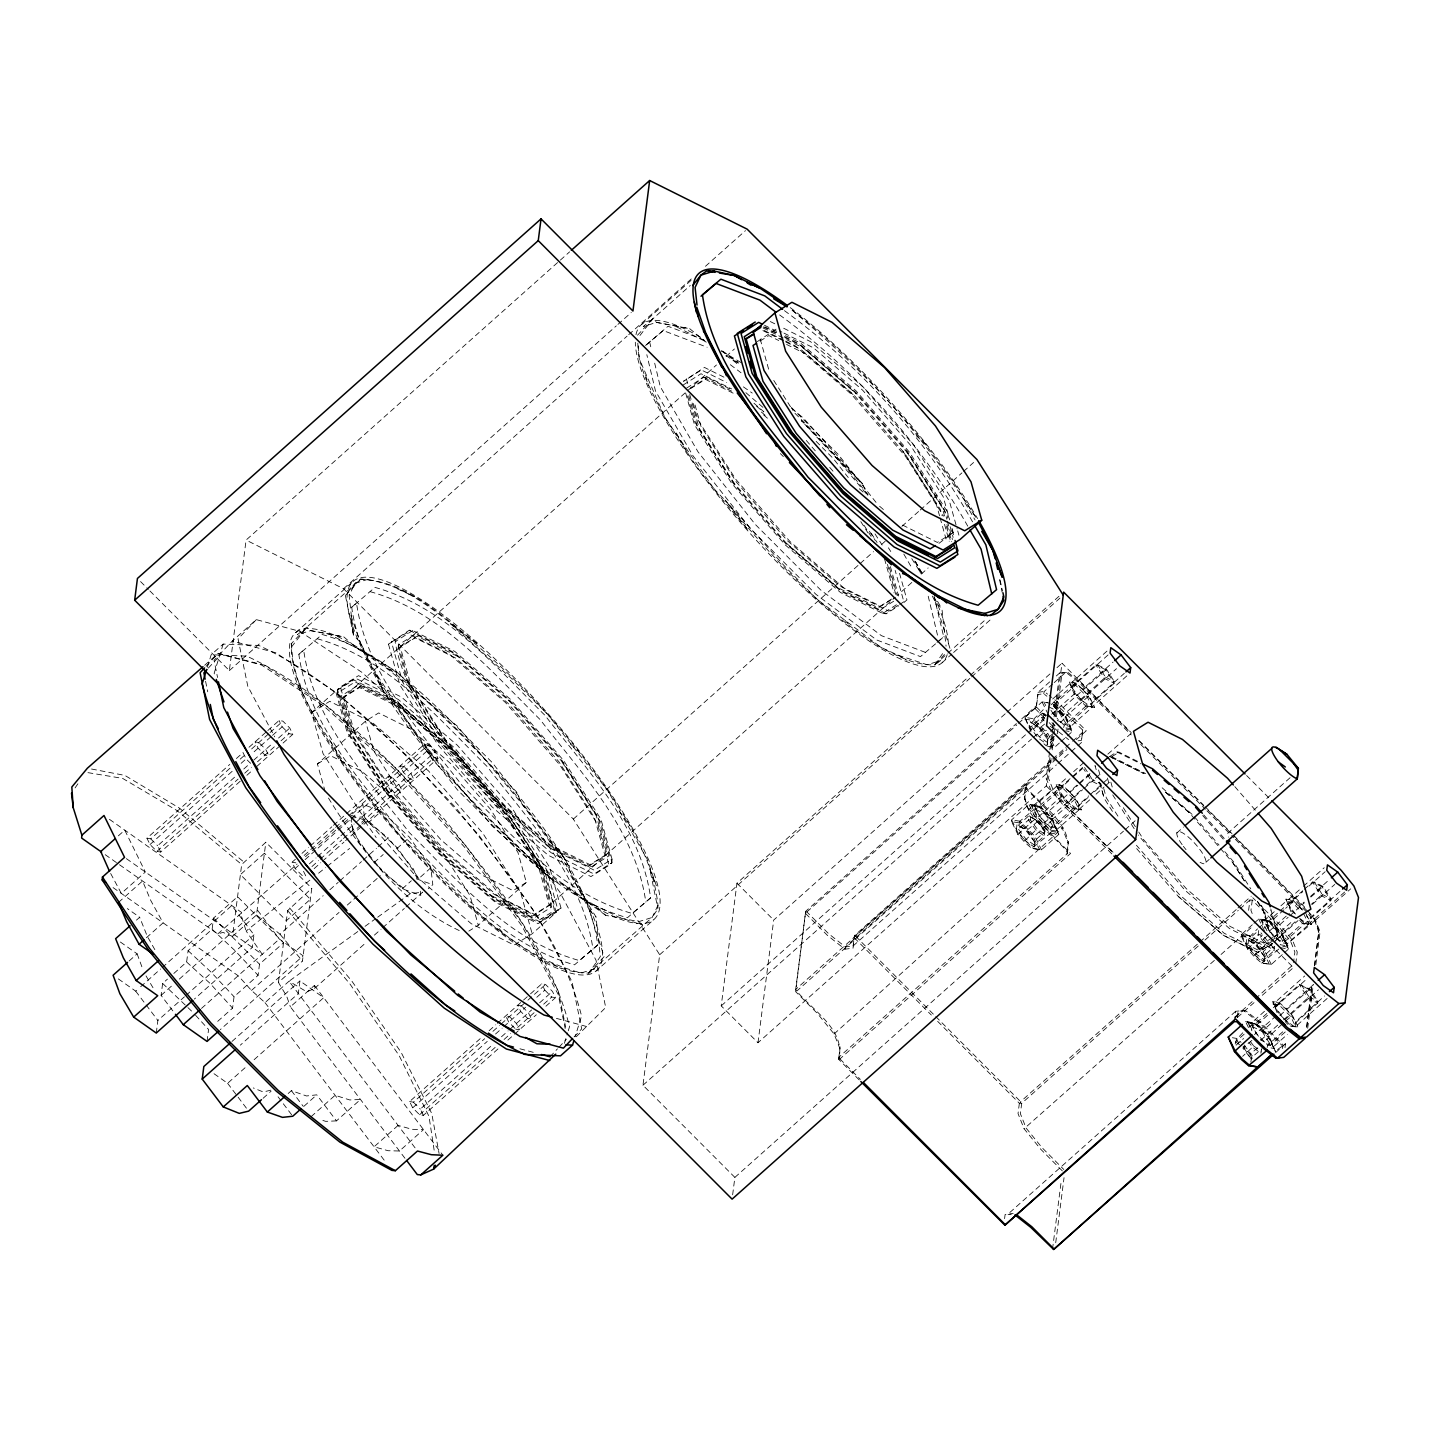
<?xml version="1.0" encoding="UTF-8"?>
<svg xmlns="http://www.w3.org/2000/svg" width="1430" height="1430" viewBox="0 0 1430 1430"><rect width="100%" height="100%" fill="white"/><g stroke="black" fill="none" stroke-linecap="round" stroke-linejoin="round"><path stroke-width="0.75" stroke-dasharray="5 3.75" d="M1034.784 842.163L1027.115 830.473L1017.034 824.359L1016.408 829.221L1024.97 840.536L1034.158 847.007L1034.784 842.163L1026.222 830.83L1017.034 824.359M1044.901 830.115L1044.329 835.996L1034.248 844.987L1034.802 840.643L1044.883 831.652L1038.109 821.142L1028.974 815.69L1018.875 824.681L1018.321 829.025L1026.007 839.178L1034.248 844.987L1034.158 847.007M1039.646 739.078L1047.296 744.476L1047.94 738.095L1040.254 727.942L1030.172 721.828L1029.546 726.672L1038.109 738.005L1046.349 730.23M1264.549 956.813L1256.881 945.123L1246.799 939.01L1246.174 943.854L1254.754 955.186L1263.941 961.657L1264.549 956.813L1255.987 945.48L1246.799 939.01M291.577 643.428C291.988 679.053 310.632 712.533 330.401 741.205C351.423 776.133 377.002 806.878 402.331 838.481C456.027 889.353 506.488 953.596 581.224 972.972L594.523 968.843L588.803 973.061C556.717 973.24 530.012 952.058 504.683 934.952C467.467 906.245 433.808 873.319 402.331 838.481C363.917 794.043 327.577 746.978 302.534 693.568C296.207 677.462 290.487 660.982 291.577 643.428L306.86 627.091L360.664 579.15C407.443 581.098 443.336 617.546 478.246 644.626C442.299 618.386 407.514 582.099 360.664 579.15L354.962 583.369L345.399 595.488L353.478 635.242L360.181 642.195L376.769 674.549L432.933 760.295L494.208 823.501L552.856 880.54L562.33 883.597L592.789 904.243L605.712 915.343L638.888 921.599L652.169 917.47L657.889 908.783L657.979 905.226C653.474 862.272 631.256 825.092 607.41 790.164C563.599 727.244 511.011 670.777 450.432 623.73L511.118 678.178L547.154 713.731L607.41 790.164L646.95 858.644L656.281 885.456L649.81 869.011L657.889 908.783M337.462 693.05L337.534 689.51L340.429 686.936L358.537 675.639L401.365 697.018L457.403 745.298L511.654 807.575L549.585 867.17L561.007 908.086L540.218 921.975L536.75 921.653L494.619 900.739L439.332 853.12L385.832 791.666L348.545 732.964L337.462 693.05L355.069 681.931L397.2 702.845L452.488 750.446M398.237 648.469L398.327 644.912L415.469 634.116L456.331 654.44L509.956 700.611L561.847 760.206L598.026 817.156L608.805 855.927L591.68 866.723L588.213 866.401L548.048 846.435L495.37 801.068L444.39 742.51L408.837 686.579L398.237 648.469L415.075 637.869L455.241 657.836L507.918 703.202L558.898 761.743L594.451 817.692L605.051 855.801L588.213 866.401M551.158 907.299L551.229 903.742L540.647 865.633L505.094 809.684L454.114 751.143L401.437 705.776L361.272 685.81L357.804 685.488L340.68 696.285L351.458 735.056L387.637 792.005L439.528 851.601L493.136 897.772L534.016 918.096L551.158 907.299L540.379 868.528L504.182 811.579L452.291 751.983L398.684 705.794L357.804 685.488M612.022 859.144L611.933 862.701L609.055 865.275L590.948 876.572L548.119 855.194L492.081 806.913L437.83 744.637L399.9 685.042L388.477 644.126L409.284 630.237L412.734 630.558L454.865 651.472L510.152 699.091L563.652 760.546L600.94 819.247L612.022 859.144L594.397 870.28L552.284 849.366L496.997 801.747M859.233 1079.936L838.802 1059.451C845.934 1029.993 812.758 1010.599 796.76 991.097L795.688 989.417L805.68 911.321L1016.39 723.58M1011.582 821.642L1011.618 819.855L1028.921 804.447L1038.52 805.787L1045.67 811.936L1052.587 819.873L1058.79 834.387L1041.487 849.813L1031.888 848.473L1024.756 842.324L1017.838 834.387L1011.582 821.642L1019.304 822.894L1026.454 829.06L1033.354 836.997L1039.61 849.742M1030.976 731.838L1024.756 717.324L1042.059 701.916L1047.797 702.613M838.802 1059.451L838.856 1057.235L1067.066 853.907L1067.12 851.69C1051.729 832.189 1016.426 813.849 1026.311 783.944L795.688 989.417M1056.198 784.498L1061.274 797.171L1072.786 808.701L1081.473 809.827L1075.843 798.333L1063.187 785.642L1056.198 784.498L1061.846 795.992L1074.502 808.683L1081.473 809.827M1057.449 831.241L1052.373 818.568L1040.879 807.021L1032.174 805.894L1037.822 817.388L1050.478 830.079L1057.449 831.241L1051.819 819.748L1039.163 807.038L1032.174 805.894M1069.336 681.949L1074.413 694.623L1085.906 706.152L1094.611 707.296L1088.981 695.802L1076.307 683.111L1069.336 681.949L1074.967 693.443L1087.64 706.152L1094.611 707.296M1067.066 853.907C1074.305 825.11 1041.648 806.288 1026.114 787.251L1026.311 783.944M1053.088 704.472L1065.708 717.324L1071.964 730.087L1071.928 731.856L1060.917 741.67M1071.338 751.554L1081.33 742.635L1082.707 730.087L1053.159 701.147M1097.722 664.932L1106.498 669.312L1114.274 681.52L1114.22 683.29L1067.138 725.242L1057.396 720.38L1105.497 677.141L1097.722 664.932L1095.845 664.861L1050.389 705.365M1282.263 954.65L1271.27 964.446L1261.653 963.123L1254.521 956.974L1247.604 949.037L1241.347 936.275L1241.401 934.505L1252.394 924.692M1277.062 1012.619L1272.843 1001.679L1279.814 1002.823L1292.47 1015.532L1298.118 1027.026L1289.413 1025.882L1298.118 1027.026M1282.764 1031.817L1267.784 1045.151L1267.123 1047.278L1274.094 1048.422L1269.018 1035.749L1257.524 1024.22L1248.819 1023.076L1252.573 1030.744M1270.769 908.872L1277.812 934.255L1277.759 936.471L1275.113 938.831M1285.963 899.13L1291.058 911.822L1291.612 910.624L1285.963 899.13L1292.952 900.292L1302.802 910.159M1305.608 912.984L1311.256 924.477L1302.551 923.351L1280.923 942.602L1280.243 944.73L1287.232 945.874L1282.138 933.2L1270.644 921.671L1261.957 920.545L1267.588 932.038M1253.967 923.297L1258.686 919.097L1260.563 919.168L1268.285 920.419L1275.435 926.569L1282.352 934.523L1288.609 947.268L1288.555 949.037L1283.836 953.238M1314.653 965.733L1318.907 930.626L1314.599 919.776L1309.326 913.287M1273.361 1007.739L1299.352 984.591L1310.005 989.024L1317.763 1001.232L1317.727 1003.02L1291.755 1026.168M1304.357 889.281L1312.49 882.042L1314.367 882.113L1323.125 886.493L1330.901 898.701L1330.865 900.471L1283.783 942.424L1274.023 937.562L1265.389 923.995L1278.384 912.429M1047.296 744.476L1047.94 738.095L1055.143 731.677M1263.941 961.657L1264.567 955.276L1274.648 946.285L1274.094 950.646L1264.013 959.637L1255.772 953.828L1248.086 943.675L1248.64 939.331L1258.74 930.34L1258.186 934.684L1248.086 943.675L1246.174 943.854M113.077 887.601L238.292 975.832L251.501 990.418L265.015 1002.627L289.039 981.212L306.842 991.866L314.511 988.47L314.421 985.413L290.397 1006.827L405.262 1158.675M840.125 1049.12L834.083 1033.962L817.46 1013.513L795.634 991.634L805.68 911.321M805.626 913.538L827.47 935.417L844.951 949.18L853.049 948.197L854.425 935.631L1050.996 760.51M937.651 1021.342L1019.358 1103.263L1020.573 1103.031L1020.627 1101.654L1198.161 943.478M156.263 1033.032L157.872 1020.466L184.381 996.853M172.833 1010.867L161.09 995.352L162.627 983.429L167.417 979.139M173.834 973.437L186.633 962.015L188.099 950.664L212.123 929.25L213.553 918.096L237.577 896.699L283.533 942.763L259.509 964.178L258.079 975.332L234.055 996.728L232.59 1008.096L216.573 1022.361M149.918 590.948L229.354 670.599L246.085 540.075L569.623 251.841M207.046 1041.415L208.566 1029.493L194.373 1013.942M105.212 854.675L217.718 933.951L222.991 932.396L232.482 936.4L241.688 864.524L265.837 842.252L311.776 888.316L302.463 961.067L278.439 982.464L286.679 996.245L290.397 1006.827M162.216 967.538L231.785 905.53L253.968 934.845L252.359 947.411L194.373 999.069M232.482 936.4L256.506 914.986L265.837 842.252M278.439 982.464L287.644 910.606L311.776 888.316M254.129 1059.684L323.698 997.675L299.925 980.926L298.316 993.492L240.329 1045.151M732.643 1194.801L734.877 1177.39L642.964 1085.245L659.677 954.74L573.341 819.086L343.558 588.731L246.085 540.075M1049.924 757.417L1046.277 785.91L757.989 1042.738L721.221 1005.88L736.951 883.204L968.646 676.765M757.989 1042.738L773.702 920.062L1005.326 713.695M838.856 1057.235L840.179 1046.903M805.698 912.161L806.895 911.929L828.739 933.808L845.398 946.91L853.102 945.963L854.425 935.631M1049.692 681.878L1038.055 692.263L1036.303 705.848L1018.053 722.114M1024.506 799.763L1026.114 787.251L796.76 991.097M1018.464 723.437L1036.392 706.992L1038.001 694.48L1043.775 693.764L1046.903 696.231M1044.883 831.652L1037.215 821.499L1028.974 815.69L1028.402 820.034L1036.089 830.187L1044.329 835.996L1044.4 833.976L1037.125 828.828L1030.315 819.855L1030.815 816.012M1058.021 729.103L1057.467 733.465L1047.368 742.456L1039.127 736.647L1031.459 726.494L1032.013 722.132L1042.095 713.141L1043.954 713.463L1043.453 717.306L1041.541 717.502L1031.459 726.494L1029.546 726.672M1049.549 751.948L1046.188 778.278L1050.782 789.825L1063.455 805.394L1112.361 854.425M1049.835 749.767L1052.373 730.015M1052.641 727.816L1053.767 719.058M1054.053 716.859L1059.666 672.994L1067.799 672.368L1080.293 682.199L1130.773 732.803M1051.05 748.659L1053.284 731.141M1053.57 728.943L1054.125 724.563M1055.251 715.804L1061.99 663.216L1131.237 732.643M1051.068 758.615L1048.53 778.349L1052.855 789.181L1064.724 803.785L1113.63 852.816M1052.194 749.838L1053.874 736.682M1054.16 734.484L1055 727.906M1056.395 716.948L1062.025 673.065L1067.799 672.368M1089.66 799.871L1078.435 809.863L1068.139 802.605L1058.54 789.896L1059.237 784.462L1067.245 777.33M1126.804 675.925L1091.573 707.314L1081.277 700.057L1071.678 687.365L1072.375 681.931L1107.607 650.543M1004.575 1218.646L1005.111 1214.517L1013.209 1213.534M1019.358 1103.263L1018.035 1113.595L1024.077 1128.753L1040.7 1149.202L1062.526 1171.081M1198.286 946.017L1021.699 1103.334L1020.377 1113.666L1026.132 1128.127L1041.969 1147.593L1063.795 1169.472M1067.12 851.69L1068.442 841.358M1082.707 730.087L1081.384 740.418L1077.719 740.865M1078.435 809.863L1079.132 804.429L1088.748 795.867M1091.573 707.314L1092.27 701.88L1124.302 673.351M1052.516 1249.177L1061.131 1181.931M1055.715 1242.742L1064.045 1177.677M1234.358 1021.61L1235.681 1011.278L1245.351 1010.456L1261.171 1022.915L1283.014 1044.794L1282.478 1048.959M1248.604 910.338L1249.927 900.006L1252.269 900.096L1278.706 926.586L1290.575 941.19L1294.883 952.023L1293.56 962.444M1237.236 1017.552L1238.023 1011.35L1245.351 1010.456M1252.269 900.096L1250.946 910.427L1252.519 914.342M1244.154 1034.158L1235.52 1041.862L1234.948 1046.206L1243.6 1038.502M1250.875 1062.168L1251.429 1057.825L1261.528 1048.833L1260.974 1053.177L1252.734 1047.386L1248.89 1042.309M1327.112 998.498L1295.08 1027.044L1284.784 1019.787L1275.185 1007.095L1275.882 1001.661L1304.696 975.975M1295.509 914.074L1288.305 904.547L1289.002 899.113L1301.818 887.708M1284.998 1047.672L1285.498 1043.793L1275.22 1051.264M1295.741 963.749L1297.242 952.094L1292.631 940.547L1279.975 924.978L1252.769 897.7M1295.08 1027.044L1295.777 1021.61L1324.609 995.923M1299.638 918.453L1308.218 924.495L1308.915 919.061L1340.947 890.533M1306.555 1027.115L1311.882 985.449M1314.42 965.715L1318.907 930.626M1306.788 1027.151L1312.114 985.485M1307.699 1028.277L1313.312 984.412M1315.85 964.678L1320.069 931.77L1315.475 920.223L1307.02 909.838M1043.775 693.764L1044.222 691.494L1052.534 684.094M844.951 949.18L845.398 946.91L1066.959 749.517M834.083 1033.962L1062.99 827.63M1028.831 810.596L1024.559 797.529M1314.599 919.776L1318.853 932.843M207.314 667.274L211.175 654.761L223.187 644.072L258.812 645.431C337.283 682.182 397.898 745.852 456.206 808.236C506.595 871.442 561.061 935.935 581.563 1015.944L575.11 1036.786M223.187 644.072L214.16 673.244L215.572 677.337M564.403 1043.328L567.621 1032.907M568.264 1030.815L569.551 1026.651C549.049 946.642 494.583 882.149 444.194 818.943C385.886 756.542 325.271 692.889 246.8 656.12L211.175 654.761M1076.307 683.111L1075.628 685.22L1054.017 704.49L1052.283 704.507L1064.957 717.199L1071.928 731.856L1065.761 730.837M1063.616 727.548L1064.295 725.421L1085.906 706.152L1087.64 706.152M1063.187 785.642L1062.508 787.769L1040.879 807.021L1039.163 807.038M1050.478 830.079L1051.157 827.97L1072.786 808.701L1074.502 808.683M1292.952 900.292L1292.273 902.419L1285.624 908.336M1279.814 1002.823L1274.148 1009.401M1059.344 743.064L1054.625 747.264L1052.748 747.193L1046.492 734.448L1032.442 720.363L1045.562 707.457M1019.304 822.894L1019.858 821.213L1038.52 805.787M1030.798 804.518L1037.054 817.263L1051.104 831.348L1050.567 833.047L1031.888 848.473M1269.393 964.392L1263.137 951.647L1249.069 937.544L1257.488 928.856M1074.967 693.443L1050.943 714.839M1064.957 717.199L1088.981 695.802M1061.846 795.992L1037.822 817.388M1051.819 819.748L1075.843 798.333M1287.232 945.874L1281.584 934.398L1297.117 919.865M1274.094 1048.422L1268.446 1036.929L1283.979 1022.414M657.979 905.226L652.169 917.47L588.803 973.061L600.332 956.598L596.006 916.97L549.764 841.537L521.539 803.356L457.314 726.118L387.137 668.614L356.678 647.969L343.772 636.868L310.596 630.612L297.297 634.741L306.86 627.091L310.596 630.612L343.772 636.868M1060.542 722.472L1065.708 717.324M1017.838 834.387L1037.054 817.263M1052.587 819.873L1033.354 836.997M1247.604 949.037L1262.207 935.47M1282.352 934.523L1274.041 942.459M1248.408 1027.455L1245.548 1021.628L1255.165 1022.968L1262.297 1029.117L1269.214 1037.054L1264.049 1042.202M75.075 787.912L79.848 780.977M637.816 343.182C638.245 370.298 653.26 394.197 665.057 417.721C683.755 445.892 700.235 476.762 725.064 500.053C770.18 555.787 819.712 609.269 881.077 647.415C897.718 656.299 915.325 665.54 934.755 664.861L943.693 652.044M1024.97 840.536L1037.125 828.828M1254.754 955.186L1266.891 943.478L1260.098 934.505L1258.186 934.684L1265.854 944.837L1274.094 950.646L1274.166 948.608L1266.891 943.478M1250.356 1041.523L1253.753 1046.027L1242.634 1056.359M291.506 646.986L306.86 627.091M639.997 335.46L652.795 318.872L690.297 285.464M1084.583 767.463L1092.359 779.672L1083.225 788.198M1314.367 882.113L1322.124 894.322L1311.381 904.296M1255.361 998.801L1293.292 964.535M1301.229 984.644L1309.004 996.853L1280.386 1022.736M637.512 335.228L652.795 318.872L656.531 322.394L689.689 328.668L706.206 342.199M638.263 345.828L639.139 358.555L665.057 417.721L716.216 492.027L748.265 530.28L725.064 500.053L784.301 565.833L817.191 599.385L881.077 647.415L897.843 655.083L927.176 664.771L940.457 660.642L934.755 664.861L944.461 654.457M206.099 666.308L218.093 653.492L264.657 665.218L326.201 705.741L396.897 769.161L465.876 845.774L522.629 923.852L558.415 991.419L565.69 1027.223M208.315 668.096L221.668 653.814M345.399 595.488L360.664 579.15M588.803 973.061L604.086 956.724L589.303 910.016L572.715 877.663L565.279 858.947L521.539 803.356L516.552 791.916L455.276 728.71L396.611 671.671L356.678 647.969L330.759 635.081M550.05 1056.788L557.45 1048.851M558.933 1047.261L566.351 1039.324M576.236 1036.732L605.712 1007.489L595.988 960.156L559.756 891.998L502.52 813.33L433.04 736.182L361.844 672.297L299.782 631.345L256.328 619.637L232.304 641.033L214.035 660.303L217.575 677.516M256.328 619.637L238.059 638.906L247.801 686.239L274.703 736.861M574.074 1036.911L581.688 1028.885L571.964 981.552L535.732 913.395L478.496 834.727L409.016 757.596L337.82 693.693L275.758 652.759L232.304 641.033M229.354 670.599L616.276 325.879M617.939 324.395L631.291 312.509M343.558 588.731L627.073 336.139M628.735 334.656L692.12 278.189M705.455 266.302L745.477 230.641M295.688 632.614L353.353 581.241M641.623 324.413L691.048 280.387M298.852 654.35L303.661 650.078C313.742 722.007 366.688 777.33 409.302 832.564C459.531 882.185 508.723 940.904 579.347 960.549L597.776 944.944C587.694 873.015 534.749 817.692 492.135 762.458C441.906 712.837 392.714 654.1 322.09 634.473L298.852 654.35C308.934 726.279 361.879 781.602 404.493 836.854C454.74 886.457 503.914 945.194 574.538 964.821L597.776 944.944M351.709 607.267L356.517 602.995C366.598 674.924 419.544 730.247 462.158 785.481C512.387 835.102 561.579 893.822 632.203 913.448L650.632 897.861C640.533 825.932 587.605 770.609 544.973 715.357C494.744 665.736 445.552 607.017 374.946 587.39L351.709 607.267C361.79 679.196 414.718 734.52 457.35 789.753C507.578 839.374 556.771 898.112 627.395 917.738L650.632 897.861M703.953 339.929L668.025 326.272L644.787 346.149L663.216 330.562L707.135 347.24M118.368 835.835L124.767 830.133L145.342 872.014L121.318 893.41L110.539 873.265M240.24 781.191L160.714 852.048L156.907 851.404L150.025 844.504L146.933 838.212L229.765 764.424M236.397 758.508L243.029 752.609L246.103 758.883L250.25 763.03M249.035 747.264L266.248 731.91M267.857 730.498L279.065 720.505L282.872 721.131L289.772 728.049L292.846 734.323L281.639 744.315M146.933 838.212L150.74 838.856L230.266 767.999M240.204 759.133L245.174 754.718M268.465 733.965L249.839 750.553M270.056 732.553L282.872 721.131M150.025 844.504L232.858 770.699M241.134 763.316L246.103 758.883M270.931 736.772L252.109 753.538M272.54 735.342L282.139 726.78L279.065 720.505M160.714 852.048L157.64 845.756L235.503 776.383M243.797 769L250.411 763.102M253.736 760.152L272.147 743.743M278.546 738.023L289.772 728.049M413.735 873.712L360.95 813.116L323.037 753.538L311.597 712.623L335.621 691.208L353.728 679.929L396.557 701.29L452.595 749.588L506.846 811.865L544.776 871.442L556.199 912.358L532.175 933.772L514.067 945.051L471.239 923.691L415.201 875.392M723.938 377.163L704.472 367.439L683.469 381.292L701.397 369.977L726.708 382.543M156.907 851.404L238.095 779.082M244.727 773.183L251.358 767.284M257.507 761.779L274.632 746.532M281.031 740.829L289.039 733.697L292.846 734.323M246.872 775.292L251.841 770.859M256.81 766.426L280.03 745.745M388.781 792.345L353.228 736.486L342.503 698.126L716.466 364.972M726.1 356.392L734.43 348.956M118.529 902.384L142.553 880.987L150.74 900.453L163.109 922.851L145.485 938.545M757.328 341.609L776.061 329.168L781.978 332.118M136.458 920.134L139.657 917.274L127.324 908.586M325.182 791.684L317.442 763.96L365.49 721.167L378.7 712.927L409.927 728.514L450.79 763.727L490.347 809.13L518 852.584L526.329 882.417L478.281 925.228L468.843 931.091M129.129 960.978L137.137 953.828L119.208 941.208M118.333 978.907L135.707 991.151L139.014 988.202M140.676 986.718L160.553 969.004M303.535 871.335L305.841 876.036L302.034 875.41L295.152 868.493L292.06 862.219L295.384 859.269M301.998 853.352L308.63 847.454M310.292 845.988L331.832 826.79M333.476 825.307L424.192 744.494L427.999 745.137L434.899 752.037L437.973 758.329L345.613 840.608M304.161 855.462L309.13 851.029M310.775 849.563L333.977 828.9M335.639 827.416L347.222 817.084M348.884 815.618L427.999 745.137M352.423 813.849L362.934 804.5L381.417 811.096L409.534 837.319L430.823 867.813L432.807 884.705L428.303 888.709M217.718 933.951L297.1 864.024M295.152 868.493L298.459 865.543M305.091 859.645L336.568 831.599M338.231 830.115L427.266 750.786L424.192 744.494M161.09 995.352L172.69 985.02M179.322 979.103L257.185 909.73L279.351 939.045L303.142 955.812L220.309 1029.618M309.398 863.845L316.012 857.946M317.675 856.481L339.214 837.283M340.876 835.799L354.122 824.002M355.784 822.518L434.899 752.037M311.972 866.544L318.604 860.646M320.266 859.18L341.806 839.982M343.468 838.498L355.051 828.167M361.683 822.268L434.166 757.686L437.973 758.329M420.295 891.176L420.795 895.395L402.313 888.799L374.177 862.558L352.906 832.081L360.414 825.396M361.915 824.055L364.918 821.374L362.934 804.5M314.135 868.654L320.767 862.755M322.411 861.271L343.951 842.091M350.922 815.189L369.405 821.803L381.417 811.096M186.043 995.369L253.968 934.845M256.506 914.986L279.976 934.201L323.216 895.681M329.865 889.764L338.195 882.346M339.857 880.862L361.468 861.611M363.131 860.127L376.447 848.276M378.11 846.792L388.084 837.891L413.431 869.047L417.256 878.681M201.487 1008.418L279.351 939.045M374.177 862.558L383.186 854.532M430.823 867.813L418.811 878.521L397.522 848.026L409.534 837.319M251.501 990.418L339.035 912.429M347.293 905.065L380.326 875.643M402.313 888.799L411.322 880.773M232 1041.451L299.925 980.926M314.511 988.47L366.08 942.531M374.392 935.131L381.041 929.196M382.704 927.713L404.332 908.461M405.995 906.977L422.619 892.159L410.267 893.661L404.851 897.575M214.017 1073.716L227.62 1083.296L247.497 1065.582M573.341 819.086L858.518 565.011M860.181 563.527L873.533 551.64M881.863 544.204L885.206 541.237M901.883 526.383L918.561 511.511M920.223 510.027L961.925 472.883M963.588 471.4L973.598 462.48M263.084 1098.294L271.092 1091.162M288.181 1093.503L291.38 1090.643L306.503 1095.97L316.763 1094.844L336.479 1120.888L360.503 1099.491L349.742 1099.956L335.103 1095.291L311.079 1116.687M303.964 1106.266L316.763 1094.844M938.956 543.364L953.22 532.55L952.04 528.331M492.17 896.002L532.335 916.04L549.317 905.458L895.251 597.24L878.27 607.839L838.123 587.802L785.571 542.524M911.84 582.457L897.164 595.541L888.924 565.887M921.224 574.109L928.159 567.925M899.524 573.287L906.942 599.885L904.064 602.441L895.162 570.409M497.944 1048.959L423.387 1115.382L419.58 1114.756L412.698 1107.839L409.606 1101.565L482.5 1036.607M489.132 1030.708L495.763 1024.81M497.408 1023.326L528.921 995.262M530.53 993.832L541.738 983.84L545.545 984.466L552.445 991.383L555.519 997.657L545.92 1006.219M409.606 1101.565L413.413 1102.19L484.663 1038.716M492.939 1031.334L499.571 1025.435M501.215 1023.952L526.329 1001.59M527.92 1000.16L545.545 984.466M412.698 1107.839L487.237 1041.415M495.531 1034.033L502.162 1028.134M503.807 1026.651L525.597 1007.238M536.804 997.264L544.812 990.114L541.738 983.84M938.902 641.015L943.711 636.743L934.04 596.203M423.387 1115.382L420.313 1109.09L493.207 1044.15M501.483 1036.768L508.115 1030.869M509.777 1029.386L531.62 1009.938M539.628 1002.805L552.445 991.383M419.58 1114.756L497.461 1045.366M504.075 1039.467L510.707 1033.568M515.676 1029.135L519.483 1029.761L516.409 1023.487L509.509 1016.569L505.702 1015.944L508.776 1022.218L515.676 1029.135L534.087 1012.726M543.704 1004.164L551.712 997.032L555.519 997.657M507.882 1040.093L512.852 1035.678M514.514 1034.194L536.304 1014.782M934.755 664.861L946.16 654.69M947.786 653.242L986.932 618.368M596.131 970.97A226.244 57.629 48.3 0 0 408.909 684.952A226.244 57.629 48.3 0 0 332.69 749.463A226.244 57.629 48.3 0 0 596.131 970.97L653.796 919.597A226.244 57.629 48.3 0 0 466.573 633.579A226.244 57.629 48.3 0 0 390.354 698.09A226.244 57.629 48.3 0 0 653.796 919.597M942.066 662.751L951.951 653.957M953.596 652.491L991.49 618.725M970.309 675.282L1060.327 595.095M659.677 954.74L969.88 678.374M971.542 676.891L1059.934 598.133M1007.006 712.212L1050.317 673.619M1056.985 667.667L1061.99 663.216M1056.341 675.961L1059.666 672.994M1054.196 682.611L1065.833 672.243L1079.167 682.718L1131.219 734.913M806.895 911.929L1016.802 724.921M1052.659 699.002L1069.283 684.183L1075.628 685.22L1087.14 696.75L1092.27 707.207L1070.641 726.476L1070.587 728.692L1065.35 727.834M1071.678 687.365L1108.518 654.547M721.221 1005.88L1044.615 717.771M1044.007 719.701L1031.423 730.909L1024.756 717.324L1032.978 718.664L1047.958 733.679L1054.625 747.264L1046.957 746.246M1072.375 681.931L1082.671 689.189L1113.094 662.072M1044.579 724.098L1039.36 728.299L1030.172 721.828M1048.762 706.813L1058.504 711.675L1106.498 669.312M642.964 1085.245L1031.548 739.042M1033.211 737.558L1043.221 728.639M1081.277 700.057L1116.508 668.668M1054.25 728.085L1046.492 734.448M1054.267 738.917L1046.402 745.924L1041.827 741.991M1052.659 759.026L1070.981 742.706M1072.661 741.223L1082.653 732.303M854.443 936.471L1051.425 761.815M1053.088 760.349L1066.351 748.516M1076.307 739.65L1086.264 730.784L1057.539 701.987L1049.209 695.427M853.102 945.963L1056.341 764.907M1058.003 763.423L1069.658 753.038M1073.644 771.628L1086.46 760.206M1088.105 797.404L1053.999 827.773L1044.258 822.911L1035.624 809.344L1082.707 767.409M1058.54 789.896L1071.356 778.492M1072.965 777.062L1082.564 768.5M1107.839 754.146L1133.472 731.32M1059.237 784.462L1069.533 791.72L1090.357 773.183M1035.624 809.344L1045.366 814.224L1077.845 785.284M1079.471 783.837L1090.84 773.719M1044.258 822.911L1081.598 789.646M1068.139 802.605L1082.564 789.753M1084.155 788.323L1093.771 779.779M1095.362 778.349L1101.779 772.629M1090.357 794.437L1101.565 784.444M1103.156 783.014L1107.964 778.742M1094.594 791.612L1101.1 785.839L1101.136 784.051L1092.359 779.672M1096.059 794.168L1104.067 787.018M1105.676 785.606L1110.466 781.316M838.784 1058.611L839.928 1058.933L1070.552 853.46L1041.827 824.663L1029.171 809.094L1052.855 789.181M734.877 1177.39L1123.462 831.188M1125.124 829.704L1135.134 820.784M1176.819 833.011L1183.486 827.076M1290.092 777.706L1227.476 833.493L1228.745 837.176M1206.008 862.272L1209.208 859.412M1199.824 941.995L1236.324 909.48M1237.969 907.996L1251.25 896.181M1204.954 940.082L1238.273 910.409M1239.935 908.926L1249.927 900.006M1214.374 960.406L1024.077 1128.753M1221.041 954.471L1252.68 926.283M1274.273 911.732L1264.299 920.616L1269.429 931.073L1280.923 942.602L1287.268 943.657L1308.897 924.406L1311.256 924.477M1280.923 905.798L1285.928 901.365L1292.273 902.419L1300.889 911.053M1303.427 886.278L1324.234 867.724M1259.061 927.444L1268.285 920.419M1280.011 910.981L1302.748 890.729M1288.305 904.547L1302.73 891.712M1309.129 885.992L1325.145 871.728M1283.961 909.82L1270.644 921.671L1261.957 920.545M1269.429 931.073L1289.395 913.287M1289.002 899.113L1299.298 906.37L1304.106 902.098M1310.524 896.378L1329.739 879.253M1266.98 936.132L1255.987 945.48M1265.389 923.995L1275.149 928.856L1288.126 917.291M1289.753 915.844L1304.375 902.831M1310.863 897.039L1323.125 886.493M1274.023 937.562L1293.506 920.205M1312.329 904.404L1334.744 884.437M1275.614 940.547L1298.047 920.58M1272.468 943.871L1263.137 951.647M1278.76 949.091L1261.653 963.123M1308.218 924.495L1345.04 891.677M1315.475 920.223L1350.707 888.834M1235.681 1011.278L1007.453 1214.606L1011.314 1214.124M1235.377 1016.605L1253.699 1000.285M1235.055 1017.749L1243.385 1010.331L1260.044 1023.433L1281.87 1045.312M1237.433 1017.427L1254.021 1002.644M1262.315 995.262L1293.846 967.181M1264.477 1011.314L1251.161 1023.165L1256.291 1033.622L1267.784 1045.151L1274.148 1046.206L1287.447 1034.337M1242.777 1032.782L1235.949 1040.093L1241.651 1045.008M1249.069 1027.187L1255.165 1022.968M1285.248 1031.942L1270.644 1044.973L1260.902 1040.093L1252.269 1026.543L1266.873 1013.513M1275.185 1007.095L1307.217 978.549M1267.498 1015.318L1257.524 1024.22L1248.819 1023.076M1276.257 1015.836L1254.45 1034.569M1275.882 1001.661L1286.178 1008.901L1313.401 984.644M1243.76 1047.672L1251.429 1059.344L1242.849 1048.011L1252.394 1039.967M1252.269 1026.543L1262.011 1031.405L1273.379 1021.27M1279.868 1015.497L1310.005 989.024M1260.902 1040.093L1278.76 1024.184M1284.784 1019.787L1318.406 989.828M1285.642 1020.931L1292.47 1015.532M1257.756 1047.797L1249.999 1054.178L1243.081 1046.242M1275.542 1052.659L1285.498 1043.793M204.687 665.254L218.093 653.492L261.511 665.004L323.681 705.937L395.073 770.001L464.768 847.4L522.093 926.265L558.236 994.511L565.154 1028.545M305.484 856.677L310.507 852.262M312.187 850.796L335.675 830.204M337.355 828.739L349.081 818.443M935.56 643.857L920.473 656.62L876.572 639.925L815.869 594.254L750.428 528.653L693.193 456.081L655.476 390.944L646.825 354.694M937.008 642.41L943.711 636.743M652.795 318.872L643.232 326.541L656.531 322.394L689.689 328.668M126.376 858.644L262.316 954.418L246.139 931.002L309.97 880.076M318.604 873.194L325.504 867.688M327.22 866.312L349.653 848.419M357.804 931.556L289.039 981.212L416.13 1149.255M365.043 926.336L375.893 918.489M377.699 917.184L403.028 898.88M1109.769 756.452L1116.866 751.948L1119.011 752.144L1138.763 761.94M1112.022 756.577L1119.011 752.144M1272.557 937.58L1263.816 943.121L1230.247 926.479L1186.167 888.53L1143.517 839.535L1138.763 832.046M1274.309 936.471L1277.812 934.255M1268.893 942.102L1263.566 945.462L1229.55 928.588L1184.898 890.139L1138.208 835.031M1270.662 940.976L1277.759 936.471L1270.627 910.749M683.397 384.849L701.004 373.731L731.642 388.924M412.734 630.558L395.109 641.695C414.325 749.392 535.16 802.82 554.375 910.517L536.75 921.653M685.721 393.25L694.48 424.764L731.767 483.465L785.267 544.919L840.554 592.538L882.685 613.452L896.771 604.55M882.685 613.452L886.153 613.774L898.683 605.837M686.615 388.084L703.739 377.288L707.207 377.609L730.14 389.014M690.368 388.209L707.207 377.609M361.272 685.81L344.433 696.41L355.033 734.52L390.569 790.468L441.566 849.009L494.226 894.376L534.391 914.342L551.229 903.742M891.551 599.081L880.344 606.141L840.179 586.193L787.501 540.826L736.522 482.268L700.968 426.319L694.497 403.028M893.661 601.244L879.951 609.877L839.088 589.571L785.463 543.4L733.572 483.805L697.393 426.855L688.313 394.197M1272.468 941.19L1258.221 950.163L1224.223 933.272L1179.607 894.84L1136.439 845.273M760.045 341.073L768.857 335.585L778.707 340.501M690.332 388.745L705.437 379.343L734.108 393.643M388.477 644.126L406.585 632.847L449.413 654.207L505.451 702.505L559.702 764.764L597.633 824.359L609.055 865.275M311.597 712.623L329.722 701.326L372.533 722.704L428.571 770.985L482.822 833.261L520.752 892.856L532.175 933.772M342.503 698.126L359.502 687.544L399.649 707.582L452.184 752.841L503.038 811.221L538.592 867.098L549.317 905.458M317.442 763.96L330.652 755.737L361.879 771.324L402.742 806.538L442.299 851.94L469.952 895.377L478.281 925.228M953.22 532.55L937.365 542.435L901.865 524.721M897.879 605.516L888.834 611.164L846.006 589.803L789.968 541.505L735.717 479.229L697.786 419.651L692.638 401.24M899.702 604.389L906.942 599.885M526.329 882.417L513.12 890.64L481.892 875.071L441.03 839.857L401.473 794.454L373.82 751L365.49 721.167M561.007 908.086L542.9 919.365L500.071 898.004L444.033 849.706L389.782 787.429L351.852 727.852L340.429 686.936M556.199 912.358L538.091 923.655L495.263 902.276L439.225 853.996L384.974 791.72L347.043 732.124L335.621 691.208M1038.109 821.142L1026.222 830.83M368.243 579.239L354.962 583.369L349.152 595.613L353.478 635.242L350.851 615.383L360.181 642.195L384.205 693.264L399.721 710.674L427.945 748.855L492.17 826.093L552.856 880.54L494.208 823.501M1290.575 941.19L1314.259 921.278L1308.629 914.36M270.806 1090.178L263.281 1091.984L253.289 1087.944M1038.055 692.263L1044.222 691.494L1047.546 694.122M351.154 818.192L361.433 816.923L388.084 837.891M1030.315 819.855L1028.402 820.034L1018.321 829.025L1016.408 829.221M336.479 1120.888L325.718 1121.352L319.444 1119.35M1050.281 703.256L1042.059 701.916L1047.761 713.552M1024.72 719.093L1032.442 720.363M1066.172 729.121L1071.964 730.087M1051.104 831.348L1058.826 832.618M1241.347 936.275L1249.069 937.544M1282.817 946.32L1288.609 947.268M1280.333 947.697L1288.555 949.037L1281.906 935.452L1266.926 920.437L1258.686 919.097L1264.406 930.733M87.963 772.647L122.623 778.385L176.998 810.56L241.688 864.524M292.06 862.219L295.867 862.844M1245.548 1021.628L1253.788 1022.986L1261.403 1029.529L1268.767 1038.001L1275.435 1051.586L1269.214 1037.054M1232.374 1037.715L1236.485 1038.394L1241.061 1042.327M1272.789 1003.896L1279.135 1004.95L1290.629 1016.48L1295.759 1026.937M91.538 769.018L124.857 775.4L179.322 808.057L243.726 861.933M519.948 1048.798L534.999 1052.784M556.413 1018.375L587.444 1026.74M1020.573 1103.031L1021.699 1103.334M725.904 355.552L733.072 360.414L738.756 362.237M387.137 668.614L396.611 671.671M416.362 878.824L432.807 884.705M925.282 652.33L881.38 635.653L820.677 589.982L755.237 524.363L697.983 451.791L660.285 386.672L654.69 363.202M370.138 591.663C440.762 611.307 489.936 670.026 540.183 719.648C582.797 774.881 635.742 830.204 645.824 902.133M317.281 638.763C387.905 658.39 437.097 717.109 487.326 766.73C529.94 821.964 582.886 877.287 592.967 949.216M397.576 588.928L414.343 596.596M1116.866 751.948L1140.872 763.852M764.424 325.218L777.813 331.867M785.481 335.675L800.8 343.272L856.087 390.891L909.587 452.345L946.875 511.046L948.626 517.338M764.943 326.88L776.633 332.672M784.427 336.55L798.047 343.307L854.264 391.731L908.694 454.222L946.606 513.924L947.786 518.196M763.334 326.88L776.973 333.655M784.748 337.516L802.266 346.221L855.873 392.41L907.782 452.005L943.961 508.937L946.803 519.144M762.923 330.616L783.962 341.055M785.874 342.02L801.175 349.617L853.853 394.984L904.832 453.542L940.386 509.491L942.156 515.837M676.694 326.88L706.42 342.02M703.739 377.288L734.877 392.767M886.153 613.774L843.307 592.503L787.09 544.079L732.678 481.588L694.748 421.886L687.044 394.126M1111.628 756.667L1145.644 773.558M1111.378 757.417L1143.911 773.594M409.284 630.237L452.112 651.508L509.831 701.486M591.68 866.723L550.8 846.417L497.193 800.228L445.284 740.633L409.105 683.683L398.327 644.912M592.789 904.243L618.725 917.131L642.624 925.121L638.888 921.599M540.218 921.975L497.372 900.703L439.636 850.725M770.305 321.553L776.043 324.413M783.676 328.239L810.452 341.591L862.987 386.851L913.824 445.231L949.395 501.09L957.135 528.796M783.944 333.101L813.527 347.865L862.558 390.122L910.034 444.623L943.21 496.746L949.681 519.912M763.102 327.971L803.249 348.008L855.766 393.268M764.21 330.473L783.676 340.179M785.606 341.144L795.348 346.006L851.386 394.287L905.637 456.563L943.568 516.159M786.589 344.451L806.323 354.282L855.355 396.539M743.403 386.869L752.251 393.071M1105.497 677.141L1114.274 681.52M1109.609 756.488L1144.036 773.666M1322.124 894.322L1330.901 898.701M1309.004 996.853L1317.763 1001.232M457.296 656.209L417.149 636.171L400.168 646.753L410.875 685.113L446.428 740.972L497.3 799.37L549.835 844.647L589.982 864.667L606.964 854.085L596.256 815.726L560.703 759.866M459.209 930.537C401.83 903.492 360.61 850.439 328.096 797.44M897.843 655.083L907.013 660.285M551.909 963.284L561.078 968.485M721.632 351.047L742.545 363.452M1043.954 713.463L1049.423 717.324M1045.402 715.465L1042.095 713.141L1041.541 717.502L1044.097 720.881M1050.246 726.297L1057.539 731.427M1253.753 1046.027L1261.046 1051.157M1235.52 1041.862L1242.098 1046.51M109.431 819.319L241.742 912.554L240.991 914.753L246.139 931.002M605.712 915.343L562.33 883.597L528.903 856.213M784.427 310.65C860.985 366.402 926.193 439.26 972.561 521.861M779.618 314.94C856.177 370.674 921.403 443.55 967.753 526.151M722.633 351.029L738.702 363.113M730.337 364.704L741.044 372.765M1058.629 731.785L1068.621 739.65M410.267 893.661L383.633 872.693L358.286 841.537L349.85 820.355M733.072 360.414L739.757 365.883M791.559 408.337L803.231 417.918L862.487 483.698L867.474 495.155M859.323 488.756L864.381 493.136M879.611 506.256L884.67 510.617M745.888 392.678L764.067 408.337M753.95 403.224L763.817 411.733M756.542 406.174L763.245 411.947M761.368 412.019L766.391 416.362M763.638 414.932L768.553 419.169M1162.161 787.787L1193.12 815.297M1189.099 812.508L1164.074 790.933L1189.099 812.508L1232.839 862.737L1244.583 881.202M1053.32 705.884L1065.261 718.271M1178.338 896.467L1223.401 935.292L1257.846 952.487L1272.414 943.407L1257.846 952.487L1223.526 935.381L1178.338 896.467L1134.598 846.238M916.29 435.757L925.121 443.783L953.345 481.964L976.297 518.089C925.282 440.011 865.329 366.151 790.736 309.041C839.16 349.617 885.242 394.322 925.121 443.783M570.373 743.975L579.204 752.001M186.633 962.015L209.853 983.197L232.59 1008.096M162.627 983.429L192.943 1012.386M369.405 821.803L397.522 848.026M212.123 929.25L235.271 950.896L258.079 975.332M188.099 950.664L211.265 972.329L234.055 996.728M213.553 918.096L259.509 964.178M835.424 456.885L862.487 483.698L801.211 420.492L835.424 456.885L866.08 493.493M780.369 453.596L783.372 456.581M1246.602 775.525L1270.269 799.245M1139.102 740.543L1203.631 805.233M1205.204 806.806L1231.963 833.636M1233.536 835.209L1305.608 908.104M1138.673 740.704L1206.491 808.719M1208.082 810.292L1234.894 837.176M1236.467 838.767L1308.003 911.679M1140.693 744.404L1205.365 809.237M1206.938 810.828L1233.768 837.712M1235.341 839.285L1307.217 912.626M791.326 407.389L838.069 454.257L877.591 504.361M1291.612 910.624L1294.418 913.448M1300.049 919.097L1304.267 923.333M1299.673 920.455L1302.551 923.351L1308.897 924.406L1303.767 913.949M816.119 441.352L833.261 458.529L848.258 477.531M1054.017 704.49L1065.511 716.019L1070.641 726.476L1064.295 725.421L1057.11 718.218M1268.928 921.689L1281.584 934.398M1055.662 716.77L1051.086 710.406M1036.392 706.992L1045.759 716.359M1051.979 722.615L1055.108 725.743M1035.123 708.601L1047.6 721.095M1049.155 722.668L1056.949 730.48M1292.023 966.144L1270.197 944.265L1260.956 932.896M1279.886 1014.585L1291.129 1025.864M1285.105 1021.556L1287.983 1024.434M1046.277 785.91L1113.952 853.746M1024.988 787.769L1046.814 809.666L1062.651 829.132L1068.389 843.575M1255.79 1024.237L1268.446 1036.929M855.641 936.239L934.201 1015.014M935.774 1016.587L1020.627 1101.654M854.371 937.865L931.359 1015.05M736.951 883.204L773.702 920.062M839.928 1058.933L860.36 1079.4M427.266 750.786L434.166 757.686M140.569 581.581L148.345 589.375M282.139 726.78L289.039 733.697M544.812 990.114L551.712 997.032M150.74 838.856L157.64 845.756M413.413 1102.19L420.313 1109.09M932.306 596.096L935.238 601.816L941.923 608.751L946.07 646.199M589.303 910.016L596.006 916.97M549.764 841.537L565.279 858.947M1234.805 786.607L1256.612 811.65M1203.756 814.921L1225.081 839.41M1202.719 815.547L1224.33 840.375M1194.551 816.941L1219.021 845.041M1224.777 851.654L1233.411 861.575L1250.785 888.906M806.27 440.458L816.53 452.255M829.722 467.396L834.119 472.454M1244.1 1044.955L1253.377 1057.288M844.987 620.298L850.618 626.751M508.329 699.931L562.759 762.44L600.672 822.125L611.933 862.701L594.022 874.034L551.176 852.745L494.959 804.339L440.547 741.83L402.617 682.146L391.355 641.552M441.155 852.28L386.744 789.789L348.813 730.087L337.534 689.51L355.462 678.178L398.291 699.449L454.508 747.872L508.937 810.363L546.85 870.066L558.129 910.642M499.052 928.481L504.683 934.952M289.682 908.014L351.673 980.837L401.151 1052.391L431.735 1113.452L439.082 1153.492M287.644 910.606L349.867 983.858L399.185 1055.644L429 1116.365L434.649 1153.492M279.976 934.201L302.463 961.067M1299.298 906.37L1301.711 909.552M1306.502 915.897L1308.915 919.061M1082.671 689.189L1092.27 701.88M1286.178 1008.901L1295.777 1021.61M1039.36 728.299L1047.922 739.632M1069.533 791.72L1079.132 804.429M314.421 985.413L442.871 1155.226M265.015 1002.627L385.224 1161.553M291.38 1090.643L303.196 1106.266M278.046 1096.792L292.739 1116.24M227.62 1083.296L236.826 1095.469M238.131 1097.203L248.659 1111.128M135.707 991.151L144.823 1003.217M146.128 1004.95L157.872 1020.466M619.083 811.007L630.362 826.29M364.918 821.374L376.179 837.515M1261.188 905.297L1263.512 908.944L1270.09 932.592M1257.471 901.508L1263.351 910.749L1269.59 933.2M1275.149 928.856L1283.783 942.424M1232.732 862.576L1244.458 881.005M1257.363 901.275L1263.226 910.499L1269.536 933.129M906.62 451.648L942.173 507.507L944.569 516.033M902.831 451.04L936.007 503.163L939.546 515.801M1123.319 807.718L1137.583 830.169M1112.737 794.919L1137.047 833.207M1058.504 711.675L1067.138 725.242M1262.011 1031.405L1270.644 1044.973M1098.937 782.442L1101.1 785.839L1091.34 780.959L1083.797 769.09M1050.925 710.21L1055.233 716.984M1117.92 816.119L1106.337 797.886L1103.352 787.144M1112.433 811.382L1104.103 798.226L1100.135 783.944M911.75 558.612L920.866 573.198M888.405 547.797L890.765 551.515M875.017 533.873L882.131 545.062M871.174 533.175L877.091 542.506M773.755 380.434L792.721 410.231M869.404 531.227L875.231 540.397M864.131 525.418L871.12 536.429M860.824 521.664L867.939 532.836M1045.366 814.224L1053.999 827.773M734.716 484.126L699.163 428.267L689.635 394.18M937.49 601.261L941.923 608.751M146.021 975.886L154.512 990.311M965.018 502.788L975.046 519.948M915.271 561.293L923.029 574.699M903.814 554.071L911.571 567.478M154.851 949.663L147.326 936.364L139.657 917.274M676.336 433.004L688.009 453.846M330.401 741.205L342.074 762.047M920.598 573.251L915.665 561.972M1260.563 919.168L1265.032 928.267M1272.843 1001.679L1278.474 1013.173M1247.443 1021.699L1251.911 1030.798M1249.999 1054.178L1252.68 1059.648M1043.936 701.969L1045.723 705.616M427.945 748.855L432.933 760.295M376.769 674.549L384.205 693.264M137.137 953.828L143.143 970.237M935.238 601.816L950.021 648.523M1099.634 782.013L1104.228 798.476M957.725 530.941L958.922 535.195M946.946 524.56L951.719 541.613M946.41 526.383L950.414 540.701M940.118 517.91L946.017 538.967M884.527 558.898L894.054 592.985M760.206 339.053L769.626 372.747M686.364 378.736L688.652 386.922M1110.878 782.174L1112.647 788.52M1107.428 778.081L1108.608 782.371M1098.58 769.948L1100.367 776.401M952.13 529.94L954.454 538.341M950.163 526.74L953.131 537.412M947.357 521.181L952.469 539.557M944.515 524.309L949.216 541.237M890.389 566.602L898.558 596.006M887.44 564.385L895.949 595.005M645.609 375L648.469 385.367M299.674 683.2L302.534 693.568M928.213 596.221L937.883 636.743M649.595 341.877L651.115 348.276M1000.071 579.972L1002.466 590.626M999.57 579.65L1002.126 592.199M205.58 681.27L207.725 691.798M351.172 817.299L352.906 832.081M1182.145 844.665A21.128 5.38 48.3 0 1 1180.912 832.046A21.128 5.38 48.3 0 1 1202.416 853.192A21.128 5.38 48.3 0 1 1200.092 862.308M1186.042 849.67A21.128 5.38 48.3 0 1 1183.361 846.31M947.178 654.636A226.244 57.629 48.3 0 1 782.621 567.799A226.244 57.629 48.3 0 1 635.313 342.253M635.975 334.656A226.244 57.629 48.3 0 1 701.826 338.088M721.328 350.797A226.244 57.629 48.3 0 1 737.487 362.719M794.973 413.324A226.244 57.629 48.3 0 1 868.171 494.905M914.682 561.132A226.244 57.629 48.3 0 1 923.351 576.004M934.29 597.24A226.244 57.629 48.3 0 1 948.358 646.771M790.236 307.611A226.244 57.629 48.3 0 1 977.566 518.59M264.425 853.227L240.401 874.624L286.358 920.706L310.382 899.291L264.425 853.227M398.094 1125.41L374.07 1146.806L388.138 1150.721L399.471 1151.007L423.495 1129.611L412.162 1129.325L398.094 1125.41M1056.144 786.715L1034.534 805.984L1039.664 816.423L1051.157 827.97L1057.503 829.007L1079.132 809.755L1074.002 799.299L1062.508 787.769L1056.144 786.715M1037.143 805.805L1028.921 804.447L1035.588 818.032L1050.567 833.047L1058.79 834.387L1052.123 820.82L1037.143 805.805M1019.858 821.213L1011.618 819.855L1018.285 833.44L1033.264 848.455L1041.487 849.813L1034.837 836.228L1019.858 821.213M258.848 742.528L255.041 741.902L258.115 748.194L265.015 755.094L268.822 755.719L265.748 749.445L258.848 742.528M403.975 766.534L400.168 765.908L403.26 772.182L410.142 779.1L413.949 779.725L410.875 773.451L403.975 766.534M391.963 777.241L388.156 776.597L391.23 782.889L398.13 789.789L401.937 790.433L398.863 784.141L391.963 777.241M1249.623 935.846L1241.401 934.505L1248.05 948.09L1263.03 963.105L1271.27 964.446L1264.603 950.861L1249.623 935.846M521.521 1005.88L517.714 1005.236L520.788 1011.528L527.688 1018.428L531.495 1019.072L528.421 1012.78L521.521 1005.88M1105.587 669.723L1095.845 664.861L1104.478 678.428L1114.22 683.29L1105.587 669.723M1322.232 886.904L1312.49 882.042L1321.123 895.609L1330.865 900.471L1322.232 886.904M1309.094 989.453L1299.352 984.591L1307.985 998.158L1317.727 1003.02L1309.094 989.453M1096.184 769.68L1095.023 765.568L1096.167 769.644"/><path stroke-width="1.5" d="M1210.799 857.982L1230.032 840.858L1226.386 842.002L1297.242 778.867L1298.369 768.321L1286.946 754.325L1276.025 747.139M1242.42 1024.434L1228.263 1037.036L1234.465 1051.568L1241.383 1059.505L1248.533 1065.654L1258.132 1066.995L1272.289 1054.375M71.5 793.114L73.216 807.664L81.885 835.174L81.635 838.069L101.584 852.119M406.603 1160.445L417.292 1174.566L420.76 1174.906L442.871 1155.226L431.36 1154.707L417.471 1151.025L395.377 1170.705L391.892 1170.384L339.84 1142.087L276.205 1091.09L209.566 1024.291L148.827 950.592L102.191 879.933L102.46 877.055L124.553 857.356L103.997 815.493L81.885 835.174M1245.03 773.952L1063.652 592.127L1046.546 725.671L1138.459 817.817L1135.67 839.571L732.089 1199.144L134.67 600.207L137.441 578.453L541.041 218.879L632.954 311.025L649.667 180.52L747.157 229.157L976.922 459.513L1063.277 595.166M261.476 1099.706L248.659 1111.128L239.275 1113.38L223.277 1106.927L202.22 1079.096L203.829 1066.53L230.337 1042.917M134.67 600.207L538.252 240.633L541.041 218.879M1117.581 770.18L1116.884 775.614L1106.588 768.357L1096.971 755.666L1097.668 750.232L1107.982 757.471L1117.581 770.18L1112.772 774.452M1130.701 667.631L1130.022 673.065L1119.708 665.808L1110.109 653.117L1110.806 647.683L1121.102 654.94L1130.701 667.631L1125.91 671.921M1334.208 987.361L1333.511 992.795L1323.215 985.538L1313.616 972.847L1314.313 967.413L1324.609 974.67L1334.208 987.361L1329.4 991.634M1347.346 884.83L1346.649 890.264L1336.353 883.007L1326.754 870.298L1327.451 864.864L1337.747 872.121L1347.346 884.83L1342.538 889.102M1115.525 855.337L1287.089 1027.33L1300.406 1037.805L1306.573 1037.054L1345.022 1002.805L1358.5 897.522L1353.906 885.974L1341.233 870.387L1271.842 800.818M434.237 1165.343L433.701 1169.079L420.76 1174.906M206.671 669.365L202.148 683.951C222.669 763.942 277.116 828.453 327.524 891.659C385.814 954.042 446.446 1017.695 524.917 1054.464L560.524 1055.823L572.536 1045.133L573.823 1040.951M435.364 1165.236L433.701 1169.079L555.77 1054.125M1234.465 1051.568L1252.215 1035.213M692.692 285.553L700.897 275.168L706.599 270.931L715.143 272.344M204.597 667.917L200.111 672.726L209.62 719.505L245.781 787.751L303.089 866.616L372.783 944.015L444.176 1008.079L506.363 1049.012L549.781 1060.524M206.832 669.669L203.864 672.851L205.151 679.161M572.554 1038.52L563.42 1048.154L519.966 1036.428L457.904 995.495L386.726 931.609L317.228 854.461L259.992 775.793L223.777 707.635L218.468 681.824M571.285 250.339L649.667 180.52M115.169 838.695L100.743 851.529L109.556 871.424M753.306 332.135L774.935 312.866L791.916 302.284L832.063 322.322L884.598 367.599L935.452 425.979L971.006 481.839L981.731 520.198L960.102 539.45L943.121 550.032L902.974 530.012L850.439 484.734L799.585 426.355L764.031 370.495L753.306 332.135L760.867 327.434M130.041 925.836L115.633 938.67L123.302 957.778L136.19 980.551L157.711 995.709L133.687 1017.105L119.87 993.689L113.113 975.242L127.538 962.39M118.529 902.384L126.716 921.85L139.085 944.265L143.894 939.975M136.19 980.551L158.623 960.567M192.71 1000.553L156.263 1033.032L133.687 1017.105M175.443 1014.317L183.272 1024.667L199.825 1009.902M218.647 1031.084L207.046 1041.415L183.272 1024.667M202.22 1079.096L235.36 1049.566M223.277 1106.927L247.301 1085.531L267.356 1112.04L282.497 1117.366L292.739 1116.24L300.747 1109.108M267.356 1112.04L284.981 1096.345M1114.703 660.642L1121.102 654.94M1101.565 763.191L1107.982 757.471M1185.148 825.593L1271.717 748.462M1331.33 877.841L1337.747 872.121M1004.915 1225.17L1235.538 1018.857L1264.263 1047.654L1277.598 1058.146L1283.747 1057.378L1305.376 1038.126L1299.209 1038.877L1277.598 1058.146L1275.614 1058.003L1263.119 1048.172L1236.7 1021.681L1234.358 1021.61L1004.915 1225.17L860.806 1081.509M1318.21 980.372L1324.609 974.67M1267.195 1050.228L1248.533 1065.654M1273.88 1054.142L1053.66 1249.48L1271.878 1054.232M1300.406 1037.805L1338.838 1003.556L1345.022 1002.805M203.006 666.72L87.373 768.214L71.822 787.018L73.216 807.664M700.986 296.225L716.073 283.462L759.974 300.157L776.043 312.241M990.15 615.651L998.104 609.269L1003.824 600.582L1002.984 596.381M755.219 322.036L737.29 333.351L748.551 373.945L786.482 433.63L840.894 496.139L897.111 544.544L939.957 565.833L957.868 554.5L956.098 548.101M761.386 325.915L744.261 336.711L755.04 375.5L791.237 432.432L843.128 492.027L896.735 538.216L937.615 558.522L954.74 547.726L953.613 543.65M746.049 339.089L753.538 334.37M934.148 558.201L950.986 547.601M743.457 330.276L734.412 335.925L745.834 376.841L783.765 436.436L838.016 498.695L894.054 546.993L936.882 568.353L954.99 557.074M747.086 328.024L752.52 324.646M753.664 333.851L746.102 338.553L756.827 376.93L792.381 432.79L843.235 491.151L895.77 536.429L935.917 556.467L952.898 545.885M756.524 343.272L753.002 345.47L762.994 381.274L796.188 433.397L843.646 487.898L892.695 530.155L930.161 548.852L935.435 545.563M981.731 520.198L964.732 530.78L924.602 510.742L872.068 465.483L821.213 407.103L785.66 351.244L774.935 312.866M787.144 306.61L760.277 288.395L734.341 275.507L714.178 271.039L700.897 275.168L695.087 287.412L697.018 305.037M958.154 608.036L984.823 613.399L998.104 609.269L1003.914 597.025L1002.948 592.753M1275.614 1058.003L1279.475 1057.539M708.494 270.967L714.178 271.039M550.282 1044.275L536.911 1043.775L525.561 1037.429M565.851 1044.865L572.536 1045.133M719.397 273.058L734.341 275.507L741.67 279.69M1258.132 1066.995L1249.909 1065.636L1242.295 1059.094L1234.93 1050.621L1228.263 1037.036M513.495 1047.082L507.06 1045.366L488.399 1033.086M541.452 1054.5L550.05 1056.788M552.266 1017.266L543.99 1015.032C437.24 951.486 353.925 855.712 284.016 754.397L276.776 740.758M1053.66 1249.48L1030.69 1227.298L1014.942 1214.91M902.598 573.573L908.282 575.396L938.741 596.042L946.803 602.977M984.573 615.597L964.66 608.912L938.741 596.042M747.229 282.425L760.277 288.395M1142.713 763.906L1152.58 768.804L1196.66 806.752L1202.344 813.277M762.494 324.253L758.669 322.358L741.044 333.494L752.126 373.391L789.414 432.092L842.931 493.547L898.219 541.166L940.332 562.079L957.957 550.943L955.043 540.451M895.895 539.199L928.41 555.358M395.377 1170.705L342.771 1142.177L278.403 1090.625L210.979 1023.04L149.578 948.483L102.46 877.055M514.21 1031.102L480.123 1012.083L466.591 1000.929M747.282 282.997L751.054 285.249M773.737 298.852L786.947 306.771M1279.904 749.892L1298.369 768.321L1297.242 778.867A21.128 5.38 48.3 0 1 1274.666 756.506A21.128 5.38 48.3 0 1 1279.904 749.892L1286.946 754.325M454.829 1010.992L445.499 1004.843L410.982 973.884M102.191 879.933L105.82 882.489M139.085 944.265L153.171 954.185M1278.349 761.904L1285.338 766.981M939.51 598.24L908.282 575.396L859.823 535.696M782.639 309.309L764.782 295.885L720.881 279.19L702.452 294.794C712.533 366.724 765.479 422.047 808.093 477.28C858.322 526.901 907.514 585.621 978.138 605.248L996.567 589.643L985.86 544.848L974.777 525.704M1338.838 1003.556L1325.521 993.081L1047.94 714.803M1290.271 1029.243L1299.638 1036.607L1299.209 1038.877L1285.874 1028.385L1113.934 856.016M1016.837 1214.964L1031.834 1226.761L1053.66 1248.64M846.453 524.739L853.138 530.208M454.758 991.169L410.803 954.9L376.716 919.544M458.154 993.957L463.213 998.14M1152.526 770.252L1157.478 774.524M1164.109 780.208L1169.061 784.48M1174.03 788.752L1178.981 793.024M1183.951 797.297L1188.902 801.587M1259.58 1043.686L1264.156 1047.618M384.688 950.271L374.821 941.423L349.867 913.716M984.823 613.399L987.308 615.758M789.396 462.534L840.143 515.3L891.319 564.743M538.252 240.633L1135.67 839.571M1123.086 862.308L1132.56 871.8M1137.297 876.536L1148.326 887.601M1153.063 892.356L1162.536 901.847M1167.255 906.584L1178.302 917.649M1183.039 922.404L1194.086 933.468M1197.232 936.632L1209.852 949.288M1213.015 952.452L1224.044 963.516M1227.208 966.68L1285.57 1025.203M863.505 1082.564L1004.915 1224.33M703.435 331.224L706.116 333.994L722.704 366.348L766.569 433.719M373.623 916.326L339.536 880.952L324.61 861.933M314.636 874.606L305.823 864.81L277.456 825.789M339.589 902.312L346.918 910.463M737.201 392.982C764.693 427.284 790.897 462.712 819.926 495.87M1233.357 784.945L1227.548 778.26L1182.485 739.435L1148.04 722.239L1133.472 731.32L1142.659 764.228L1173.172 812.151L1216.787 862.219L1261.85 901.061L1296.277 918.239L1310.863 909.158L1301.658 876.25L1271.163 828.345L1258.078 813.312M1226.511 841.037L1239.31 855.748L1269.018 902.527L1270.18 906.763M1195.534 807.271L1199.841 812.24M1230.104 846.989L1235.86 853.621M826.915 504.343L829.722 507.722M311.043 844.647L277.116 801.426L264.693 780.851M319.176 855.015L321.893 858.483M260.689 802.713L249.088 786.75L235.789 761.654M1293.489 763.28L1298.333 770.359M1244.529 866.044L1246.853 869.69M1249.159 873.337L1258.418 887.905M1261.904 893.375L1264.209 897.021M257.936 769.644L233.108 728.496L227.495 712.122M981.731 531.388L992.885 550.443L1002.215 577.255L996.549 562.866M969.969 529.976L981.069 549.138L991.759 593.933M218.397 728.817L213.285 719.165L210.299 704.436M978.245 521.896L992.885 550.443L995.173 558.737M721.828 367.385L706.116 333.994L696.785 307.182L697.965 316.012M773.88 440.655L776.365 446.375M722.704 366.348L726.422 375.715M216.27 679.393L223.974 701.898M745.942 346.614L747.711 352.978M750.071 361.433L751.84 367.796M996.227 562.937L997.675 569.337M694.319 301.945L696.446 312.401M978.746 520.609A226.244 57.629 48.3 0 1 929.697 591.555A226.244 57.629 48.3 0 1 710.388 345.417A226.244 57.629 48.3 0 1 786.464 304.805"/></g></svg>
